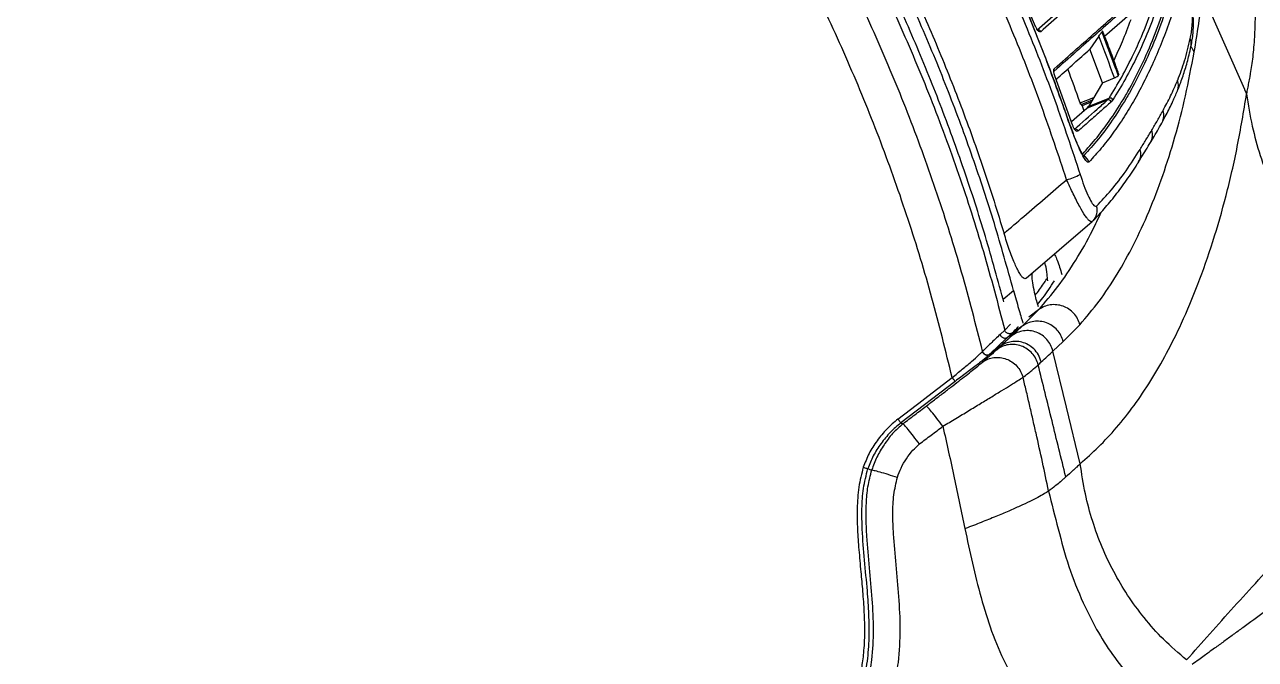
# Model space of a CAD drawing. Extents: x 939 to 1039, y 781 to 934.
# Drawn here: x 951.31 to 964.17, y 810.68 to 817.31 of the extents above; entities that cross this region are included whole.
import ezdxf

# ---------------------------------------------------------------- set-up
doc = ezdxf.new("R2010")
doc.units = 0
doc.header["$MEASUREMENT"] = 0
doc.layers.add('1', color=4, linetype='Continuous')

# ---------------------------------------------------------------- blocks, each defined once
blk = doc.blocks.new('Envoy')
at = {"layer": '1', "color": 3, "linetype": 'Continuous', "lineweight": 25}
for p, q in [((23.217, 18.118), (23.004, 18.621)), ((24.96, 18.454), (25.398, 17.465)), ((23.938, 18.017), (24.2, 18.249)), ((23.878, 18.019), (23.784, 17.881)), ((23.917, 18.069), (23.908, 18.061)), ((23.917, 18.069), (23.918, 18.069)), ((23.915, 17.529), (23.784, 17.881)), ((23.407, 17.648), (23.406, 17.647)), ((24.088, 17.618), (24.087, 17.616)), ((23.607, 17.082), (23.418, 17.604)), ((23.915, 17.529), (23.77, 17.284)), ((23.915, 17.529), (24.041, 17.581)), ((24.08, 17.603), (24.087, 17.616)), ((23.682, 17.322), (23.825, 17.378)), ((23.966, 17.349), (23.984, 17.369)), ((25.4, 17.461), (25.421, 17.414)), ((23.691, 17.305), (23.81, 17.352)), ((23.795, 17.327), (23.702, 17.291)), ((23.702, 17.291), (23.721, 17.236)), ((23.752, 17.263), (23.77, 17.284)), ((24.023, 17.352), (24.006, 17.33)), ((23.117, 15.487), (23.807, 16.079)), ((23.808, 16.079), (23.806, 16.079)), ((23.817, 16.088), (23.808, 16.079)), ((22.877, 15.268), (22.986, 15.358)), ((22.885, 15.24), (22.877, 15.268)), ((23.224, 15.261), (23.242, 15.19)), ((23.075, 14.985), (23.248, 15.157)), ((23.248, 15.157), (23.145, 15.079)), ((22.895, 14.944), (22.847, 14.899)), ((22.895, 14.944), (22.955, 15.006)), ((23.075, 14.985), (22.925, 14.871)), ((22.925, 14.871), (22.973, 14.916)), ((22.968, 14.886), (23.075, 14.985)), ((23.506, 14.826), (23.679, 15.001)), ((23.398, 14.726), (23.506, 14.826)), ((22.375, 14.408), (21.808, 13.975)), ((22.044, 14.218), (22.345, 14.448)), ((21.778, 14.015), (22.042, 14.217)), ((22.042, 14.217), (22.044, 14.218))]:
    blk.add_line(p, q, dxfattribs=at)
at = {"layer": '1', "color": 3, "linetype": 'Continuous', "lineweight": 25, "flags": 128}
for points in [[(23.216, 18.118), (23.216, 18.118), (23.217, 18.118), (23.217, 18.118), (23.217, 18.118), (23.217, 18.118), (23.217, 18.118), (23.217, 18.118), (23.217, 18.118)], [(23.418, 17.605), (23.418, 17.605), (23.418, 17.605), (23.418, 17.605), (23.418, 17.604)], [(23.77, 17.284), (23.782, 17.289), (23.984, 17.369)], [(23.752, 17.263), (23.649, 17.172), (23.592, 17.122)], [(23.966, 17.349), (23.766, 17.268), (23.752, 17.263)], [(23.607, 17.082), (23.607, 17.082), (23.607, 17.082), (23.607, 17.082), (23.607, 17.082)], [(22.844, 14.772), (22.792, 14.733), (22.739, 14.694)], [(23.684, 13.548), (23.541, 14.138), (23.398, 14.726)], [(21.464, 13.496), (21.485, 13.489), (21.505, 13.483)]]:
    blk.add_lwpolyline(points, dxfattribs=at)
at = {"layer": '1', "color": 3, "linetype": 'Continuous', "lineweight": 25}
for centre, radius, start, end in [((23.242, 18.053), 0.0301, 21.6909, 110.9034), ((23.383, 17.666), 0.0296, 326.3421, 21.0733), ((24.561, 17.505), 0.149, 336.9144, 20.7267), ((23.995, 17.341), 0.0305, 20.1028, 111.151), ((23.977, 17.321), 0.0302, 19.0825, 111.1943), ((24.406, 17.189), 0.151, 331.0314, 19.7587), ((23.562, 17.129), 0.00212, 285.2859, 343.4246), ((23.563, 17.128), 0.000657, 42.9438, 95.5117), ((23.631, 17.014), 0.0302, 18.6503, 111.1918), ((24.287, 16.984), 0.151, 328.9707, 19.2574), ((23.659, 16.664), 0.12, 18.2583, 60.333), ((24.165, 16.785), 0.151, 328.2473, 18.8512), ((23.347, 17.215), 0.725, 285.515, 297.5284), ((23.707, 16.196), 0.154, 315.6668, 17.2345)]:
    blk.add_arc(centre, radius, start, end, dxfattribs=at)
for centre, major_axis, ratio, start_param, end_param in [((4.096, 10.391), (20.309, -6.118), 0.998782, 0.639186, 0.661245), ((3.77, 10.295), (20.052, -6.669), 0.997992, 0.661308, 0.67915)]:
    blk.add_ellipse(centre, major_axis=major_axis, ratio=ratio, start_param=start_param, end_param=end_param, dxfattribs=at)
for points, knots in [([(14.189, 28.286), (14.433, 28.143), (14.922, 27.856), (15.632, 27.388), (16.325, 26.894), (17.003, 26.366), (17.665, 25.804), (18.309, 25.21), (18.927, 24.589), (19.513, 23.949), (20.067, 23.291), (20.588, 22.618), (21.081, 21.924), (21.549, 21.204), (21.991, 20.458), (22.405, 19.687), (22.787, 18.899), (23.125, 18.116), (23.426, 17.341), (23.597, 16.829), (23.682, 16.573)], [0, 0, 0, 0, 0.055117, 0.110282, 0.165446, 0.220563, 0.277281, 0.334051, 0.390822, 0.44754, 0.502626, 0.557759, 0.612892, 0.667978, 0.724669, 0.781412, 0.838155, 0.894846, 0.947382, 1, 1, 1, 1]), ([(23.541, 16.517), (23.456, 16.771), (23.287, 17.28), (22.99, 18.043), (22.66, 18.806), (22.293, 19.567), (21.895, 20.313), (21.462, 21.048), (20.995, 21.773), (20.493, 22.484), (19.962, 23.173), (19.407, 23.833), (18.831, 24.464), (18.234, 25.065), (17.614, 25.641), (16.965, 26.196), (16.288, 26.729), (15.581, 27.237), (14.856, 27.718), (14.356, 28.011), (14.106, 28.158)], [0, 0, 0, 0, 0.05254, 0.105163, 0.16025, 0.215385, 0.27052, 0.325608, 0.382294, 0.439032, 0.49577, 0.552457, 0.607575, 0.662741, 0.717907, 0.773025, 0.829743, 0.886512, 0.943282, 1, 1, 1, 1]), ([(22.986, 15.358), (22.921, 15.592), (22.791, 16.06), (22.563, 16.752), (22.31, 17.439), (22.03, 18.119), (21.723, 18.792), (21.38, 19.473), (21, 20.162), (20.578, 20.855), (20.129, 21.53), (19.648, 22.192), (19.134, 22.84), (18.588, 23.472), (18.016, 24.081), (17.399, 24.684), (16.733, 25.279), (16.019, 25.86), (15.273, 26.411), (14.496, 26.929), (13.692, 27.415), (13.138, 27.706), (12.861, 27.852)], [0, 0, 0, 0, 0.04406, 0.088136, 0.132196, 0.176825, 0.22147, 0.266099, 0.314989, 0.363922, 0.412855, 0.461745, 0.51207, 0.562442, 0.612813, 0.663138, 0.718691, 0.774275, 0.829828, 0.886541, 0.943287, 1, 1, 1, 1]), ([(12.506, 27.738), (12.76, 27.611), (13.268, 27.358), (14.007, 26.935), (14.728, 26.483), (15.428, 26), (16.107, 25.486), (16.762, 24.943), (17.393, 24.372), (17.999, 23.774), (18.578, 23.15), (19.128, 22.501), (19.65, 21.828), (20.142, 21.134), (20.604, 20.418), (21.033, 19.683), (21.43, 18.93), (21.793, 18.161), (22.123, 17.376), (22.417, 16.577), (22.678, 15.767), (22.823, 15.219), (22.895, 14.944)], [0, 0, 0, 0, 0.05, 0.1, 0.1500001, 0.2, 0.2500001, 0.3000001, 0.35, 0.4000001, 0.45, 0.5, 0.55, 0.6, 0.6500001, 0.7, 0.75, 0.7999999, 0.85, 0.9, 0.95, 1, 1, 1, 1]), ([(22.877, 15.268), (22.813, 15.502), (22.684, 15.97), (22.458, 16.663), (22.207, 17.351), (21.928, 18.031), (21.623, 18.704), (21.282, 19.385), (20.904, 20.071), (20.487, 20.76), (20.042, 21.431), (19.565, 22.09), (19.056, 22.734), (18.515, 23.363), (17.947, 23.968), (17.331, 24.572), (16.663, 25.17), (15.942, 25.757), (15.189, 26.313), (14.404, 26.835), (13.591, 27.325), (13.031, 27.618), (12.751, 27.764)], [0, 0, 0, 0, 0.04402, 0.088056, 0.132076, 0.176673, 0.221285, 0.265882, 0.314418, 0.362996, 0.411575, 0.460111, 0.510072, 0.560079, 0.610086, 0.660047, 0.716089, 0.772164, 0.828207, 0.88546, 0.942747, 1, 1, 1, 1]), ([(22.663, 14.723), (22.592, 15), (22.452, 15.552), (22.195, 16.367), (21.904, 17.171), (21.578, 17.961), (21.216, 18.736), (20.821, 19.493), (20.391, 20.233), (19.93, 20.952), (19.437, 21.65), (18.913, 22.326), (18.359, 22.977), (17.777, 23.603), (17.168, 24.202), (16.533, 24.774), (15.872, 25.317), (15.188, 25.83), (14.482, 26.312), (13.755, 26.761), (13.01, 27.18), (12.498, 27.431), (12.243, 27.556)], [0, 0, 0, 0, 0.0500232, 0.1000158, 0.1500131, 0.2000126, 0.2500096, 0.3000119, 0.3500095, 0.4000055, 0.4500034, 0.5000008, 0.5500048, 0.6000035, 0.6499993, 0.6999971, 0.7499961, 0.8000107, 0.8500245, 0.9000213, 0.9500167, 1, 1, 1, 1]), ([(13.423, 27.635), (13.71, 27.473), (14.285, 27.147), (15.116, 26.605), (15.928, 26.02), (16.714, 25.388), (17.474, 24.712), (18.15, 24.046), (18.747, 23.399), (19.273, 22.78), (19.774, 22.14), (20.252, 21.475), (20.706, 20.783), (21.135, 20.066), (21.533, 19.331), (21.88, 18.621), (22.18, 17.94), (22.44, 17.288), (22.679, 16.628), (22.818, 16.18), (22.887, 15.956)], [0, 0, 0, 0, 0.064318, 0.128678, 0.192996, 0.258873, 0.324795, 0.390672, 0.443264, 0.495903, 0.548541, 0.601134, 0.655263, 0.709442, 0.763621, 0.817751, 0.863195, 0.90864, 0.95432, 1, 1, 1, 1]), ([(22.345, 14.448), (22.277, 14.726), (22.142, 15.282), (21.891, 16.102), (21.606, 16.911), (21.283, 17.705), (20.925, 18.484), (20.532, 19.246), (20.104, 19.989), (19.643, 20.712), (19.149, 21.414), (18.624, 22.091), (18.068, 22.744), (17.483, 23.372), (16.87, 23.972), (16.231, 24.543), (15.566, 25.084), (14.877, 25.595), (14.165, 26.074), (13.432, 26.519), (12.681, 26.932), (12.166, 27.179), (11.908, 27.302)], [0, 0, 0, 0, 0.050079, 0.100032, 0.150037, 0.200047, 0.250035, 0.300008, 0.349998, 0.400035, 0.450039, 0.500025, 0.550002, 0.599992, 0.65006, 0.700049, 0.75002, 0.800027, 0.850045, 0.900058, 0.95, 1, 1, 1, 1]), ([(23.562, 17.127), (23.479, 17.362), (23.311, 17.833), (23.025, 18.526), (22.716, 19.209), (22.384, 19.877), (22.029, 20.529), (21.653, 21.166), (21.255, 21.792), (20.97, 22.197), (20.828, 22.4)], [0, 0, 0, 0, 0.125699, 0.251587, 0.377281, 0.503144, 0.627034, 0.750923, 0.875461, 1, 1, 1, 1]), ([(23.563, 17.128), (23.541, 17.192), (23.478, 17.374), (23.359, 17.696), (23.203, 18.099), (23.022, 18.531), (22.825, 18.973), (22.613, 19.422), (22.386, 19.872), (22.148, 20.317), (21.899, 20.755), (21.639, 21.188), (21.369, 21.614), (21.11, 22.003), (20.928, 22.264), (20.84, 22.386), (20.829, 22.401)], [0, 0, 0, 0, 0.034269, 0.096786, 0.173042, 0.251622, 0.332473, 0.416939, 0.501533, 0.586157, 0.670705, 0.755343, 0.839942, 0.924574, 0.990382, 1, 1, 1, 1]), ([(24.832, 17.994), (24.836, 18.014), (24.845, 18.054), (24.853, 18.122), (24.856, 18.203), (24.851, 18.304), (24.834, 18.429), (24.801, 18.581), (24.754, 18.752), (24.691, 18.95), (24.61, 19.173), (24.514, 19.415), (24.446, 19.577), (24.411, 19.657)], [0, 0, 0, 0, 0.07805, 0.158069, 0.238152, 0.31789, 0.404327, 0.490654, 0.576374, 0.662264, 0.774504, 0.887251, 1, 1, 1, 1]), ([(24.84, 17.911), (24.843, 17.924), (24.849, 17.953), (24.859, 18.013), (24.865, 18.083), (24.867, 18.158), (24.863, 18.235), (24.855, 18.314), (24.843, 18.395), (24.827, 18.481), (24.806, 18.573), (24.779, 18.674), (24.748, 18.781), (24.711, 18.896), (24.668, 19.021), (24.618, 19.157), (24.559, 19.309), (24.491, 19.477), (24.441, 19.595), (24.414, 19.657)], [0, 0, 0, 0, 0.046387, 0.112511, 0.180326, 0.242328, 0.299253, 0.35198, 0.401445, 0.448584, 0.499027, 0.547369, 0.599076, 0.652743, 0.709589, 0.770974, 0.838696, 0.915561, 1, 1, 1, 1]), ([(23.231, 18.081), (23.378, 18.211), (23.67, 18.469), (24.037, 18.794), (24.257, 18.989), (24.333, 19.056)], [0, 0, 0, 0, 0.396939, 0.7938779, 1, 1, 1, 1]), ([(24.371, 19.039), (24.296, 18.973), (24.075, 18.777), (23.708, 18.452), (23.416, 18.194), (23.27, 18.064)], [0, 0, 0, 0, 0.206122, 0.603061, 1, 1, 1, 1]), ([(25.466, 18.97), (25.476, 18.881), (25.495, 18.703), (25.508, 18.453), (25.511, 18.219), (25.504, 17.998), (25.486, 17.797), (25.467, 17.668), (25.454, 17.594), (25.448, 17.561), (25.442, 17.531), (25.436, 17.5), (25.43, 17.471), (25.425, 17.442), (25.422, 17.423), (25.421, 17.414)], [0, 0, 0, 0, 0.125086, 0.250542, 0.376027, 0.501298, 0.640717, 0.780002, 0.811791, 0.842148, 0.874381, 0.903535, 0.937071, 0.968485, 1, 1, 1, 1]), ([(25.481, 18.838), (25.511, 18.75), (25.578, 18.559), (25.67, 18.277), (25.761, 17.984), (25.847, 17.703), (25.934, 17.42), (26.036, 17.093), (26.157, 16.721), (26.306, 16.305), (26.469, 15.896), (26.596, 15.633), (26.659, 15.502)], [0, 0, 0, 0, 0.07817, 0.171227, 0.250799, 0.33752, 0.41998, 0.501712, 0.62673, 0.751334, 0.875638, 1, 1, 1, 1]), ([(24.457, 18.578), (24.322, 18.458), (24.05, 18.218), (23.7, 17.908), (23.486, 17.719), (23.408, 17.65)], [0, 0, 0, 0, 0.388872, 0.777743, 1, 1, 1, 1]), ([(23.411, 17.677), (23.489, 17.746), (23.703, 17.936), (24.053, 18.245), (24.324, 18.486), (24.46, 18.606)], [0, 0, 0, 0, 0.2222567, 0.6111284, 1, 1, 1, 1]), ([(24.873, 17.85), (24.89, 17.948), (24.923, 18.145), (24.948, 18.351), (24.96, 18.454)], [0, 0, 0, 0, 0.499782, 1, 1, 1, 1]), ([(23.705, 16.785), (23.757, 16.842), (23.86, 16.956), (24.007, 17.156), (24.113, 17.321), (24.22, 17.507), (24.325, 17.71), (24.453, 17.999), (24.527, 18.208), (24.563, 18.308)], [0, 0, 0, 0, 0.1513417, 0.3026835, 0.46124, 0.5008771, 0.6711311, 0.8413855, 1, 1, 1, 1]), ([(24.578, 18.293), (24.542, 18.192), (24.467, 17.983), (24.34, 17.694), (24.234, 17.491), (24.127, 17.305), (24.021, 17.139), (23.874, 16.939), (23.771, 16.825), (23.719, 16.769)], [0, 0, 0, 0, 0.158614, 0.328868, 0.499122, 0.538759, 0.697316, 0.848658, 1, 1, 1, 1]), ([(23.984, 17.369), (24.028, 17.441), (24.117, 17.583), (24.245, 17.839), (24.339, 18.042), (24.458, 18.366), (24.458, 18.366), (24.458, 18.366)], [0, 0, 0, 0, 0.25013, 0.500351, 0.750131, 0.999999, 1, 1, 1, 1]), ([(24.498, 18.349), (24.463, 18.255), (24.395, 18.068), (24.28, 17.81), (24.157, 17.569), (24.068, 17.424), (24.023, 17.352)], [0, 0, 0, 0, 0.249782, 0.499651, 0.74978, 1, 1, 1, 1]), ([(24.637, 18.231), (24.609, 18.151), (24.552, 17.992), (24.459, 17.768), (24.359, 17.557), (24.254, 17.358), (24.142, 17.173), (24.025, 17.001), (23.903, 16.843), (23.817, 16.749), (23.774, 16.702)], [0, 0, 0, 0, 0.124699, 0.249398, 0.374218, 0.499038, 0.624201, 0.749397, 0.874682, 1, 1, 1, 1]), ([(24.21, 18.189), (24.181, 18.111), (24.125, 17.963), (24.063, 17.828), (24.033, 17.765)], [0, 0, 0, 0, 0.529576, 1, 1, 1, 1]), ([(23.27, 18.064), (23.264, 18.062), (23.257, 18.06), (23.241, 18.075), (23.233, 18.086), (23.225, 18.1), (23.22, 18.111), (23.217, 18.117), (23.217, 18.118)], [0, 0, 0, 0, 0.523936, 0.669999, 0.816883, 0.900607, 0.985157, 1, 1, 1, 1]), ([(23.878, 18.019), (23.881, 18.024), (23.888, 18.034), (23.897, 18.047), (23.904, 18.056), (23.907, 18.06), (23.908, 18.061), (23.908, 18.061)], [0, 0, 0, 0, 0.305371, 0.545952, 0.745223, 0.94555, 1, 1, 1, 1]), ([(23.908, 18.061), (23.918, 18.036), (23.966, 17.912), (24.023, 17.759), (24.07, 17.631), (24.08, 17.603)], [0, 0, 0, 0, 0.163092, 0.815478, 1, 1, 1, 1]), ([(24.089, 17.614), (24.075, 17.653), (24.019, 17.806), (23.961, 17.958), (23.917, 18.073)], [0, 0, 0, 0, 0.250029, 1, 1, 1, 1]), ([(24.087, 17.616), (24.078, 17.641), (24.033, 17.766), (23.976, 17.917), (23.928, 18.043), (23.917, 18.069)], [0, 0, 0, 0, 0.165038, 0.825214, 1, 1, 1, 1]), ([(23.431, 17.568), (23.438, 17.574), (23.556, 17.678), (23.673, 17.782), (23.784, 17.881)], [0, 0, 0, 0, 0.056359, 1, 1, 1, 1]), ([(24.699, 17.447), (24.699, 17.449), (24.71, 17.475), (24.74, 17.55), (24.78, 17.671), (24.816, 17.797), (24.833, 17.881), (24.839, 17.911)], [0, 0, 0, 0, 0.009449, 0.205936, 0.516177, 0.827138, 1, 1, 1, 1]), ([(24.701, 17.558), (24.726, 17.623), (24.776, 17.754), (24.814, 17.914), (24.832, 17.994)], [0, 0, 0, 0, 0.499507, 1, 1, 1, 1]), ([(24.84, 17.911), (24.842, 17.924), (24.846, 17.952), (24.837, 17.98), (24.832, 17.994)], [0, 0, 0, 0, 0.462318, 1, 1, 1, 1]), ([(24.873, 17.85), (24.865, 17.869), (24.856, 17.891), (24.84, 17.908), (24.838, 17.91)], [0, 0, 0, 0, 0.883205, 1, 1, 1, 1]), ([(23.679, 15.001), (23.747, 15.081), (23.882, 15.239), (24.07, 15.523), (24.244, 15.836), (24.404, 16.182), (24.548, 16.557), (24.675, 16.961), (24.786, 17.389), (24.844, 17.697), (24.873, 17.85)], [0, 0, 0, 0, 0.12713, 0.253641, 0.379563, 0.504891, 0.629615, 0.753719, 0.877186, 1, 1, 1, 1]), ([(23.418, 17.604), (23.416, 17.611), (23.411, 17.623), (23.407, 17.64), (23.405, 17.657), (23.406, 17.67), (23.409, 17.675), (23.411, 17.677)], [0, 0, 0, 0, 0.1388232, 0.2778823, 0.4402054, 0.7048925, 1, 1, 1, 1]), ([(24.08, 17.603), (24.079, 17.602), (24.077, 17.599), (24.07, 17.594), (24.059, 17.589), (24.049, 17.584), (24.043, 17.582), (24.041, 17.581)], [0, 0, 0, 0, 0.225258, 0.450521, 0.675912, 0.900782, 1, 1, 1, 1]), ([(24.548, 17.24), (24.575, 17.29), (24.615, 17.365), (24.665, 17.473), (24.689, 17.529), (24.701, 17.558)], [0, 0, 0, 0, 0.499902, 0.749938, 1, 1, 1, 1]), ([(23.684, 13.548), (23.747, 13.605), (23.876, 13.721), (24.064, 13.921), (24.247, 14.153), (24.422, 14.413), (24.587, 14.7), (24.753, 15.034), (24.916, 15.421), (25.072, 15.866), (25.21, 16.347), (25.329, 16.86), (25.39, 17.229), (25.421, 17.414)], [0, 0, 0, 0, 0.080536, 0.163435, 0.246998, 0.33035, 0.4137, 0.497054, 0.597094, 0.697283, 0.797785, 0.898562, 1, 1, 1, 1]), ([(24.539, 17.117), (24.553, 17.144), (24.591, 17.213), (24.646, 17.324), (24.682, 17.41), (24.698, 17.447)], [0, 0, 0, 0, 0.258621, 0.683746, 1, 1, 1, 1]), ([(25.398, 17.465), (25.398, 17.465), (25.399, 17.463), (25.4, 17.462), (25.4, 17.461)], [0, 0, 0, 0, 0.499648, 1, 1, 1, 1]), ([(25.421, 17.414), (25.438, 17.302), (25.473, 17.085), (25.558, 16.774), (25.679, 16.439), (25.85, 16.078), (26.055, 15.734), (26.257, 15.444), (26.449, 15.2), (26.661, 14.96), (26.898, 14.729), (27.162, 14.505), (27.358, 14.375), (27.459, 14.309)], [0, 0, 0, 0, 0.091201, 0.176098, 0.256937, 0.374368, 0.491053, 0.569947, 0.650477, 0.733171, 0.818547, 0.907214, 1, 1, 1, 1]), ([(23.62, 17.043), (23.7, 17.114), (23.816, 17.216), (23.931, 17.318), (23.966, 17.349)], [0, 0, 0, 0, 0.695171, 1, 1, 1, 1]), ([(24.006, 17.33), (23.971, 17.299), (23.9, 17.237), (23.785, 17.135), (23.704, 17.064), (23.659, 17.024)], [0, 0, 0, 0, 0.3048292, 0.6096583, 1, 1, 1, 1]), ([(23.691, 17.305), (23.691, 17.305), (23.69, 17.305), (23.689, 17.307), (23.686, 17.31), (23.684, 17.316), (23.683, 17.32), (23.682, 17.322)], [0, 0, 0, 0, 0.121887, 0.345159, 0.56867, 0.792423, 1, 1, 1, 1]), ([(23.702, 17.291), (23.701, 17.293), (23.7, 17.297), (23.697, 17.302), (23.695, 17.305), (23.694, 17.306), (23.694, 17.306)], [0, 0, 0, 0, 0.283827, 0.567616, 0.851559, 1, 1, 1, 1]), ([(24.43, 17.034), (24.44, 17.051), (24.46, 17.085), (24.5, 17.153), (24.529, 17.205), (24.548, 17.24)], [0, 0, 0, 0, 0.250886, 0.501773, 1, 1, 1, 1]), ([(23.774, 16.702), (23.769, 16.7), (23.76, 16.696), (23.735, 16.724), (23.706, 16.773), (23.677, 16.833), (23.647, 16.9), (23.615, 16.981), (23.585, 17.06), (23.568, 17.11), (23.562, 17.127)], [0, 0, 0, 0, 0.11451, 0.25231, 0.400192, 0.511997, 0.623961, 0.771871, 0.919887, 1, 1, 1, 1]), ([(23.723, 16.757), (23.723, 16.757), (23.724, 16.756), (23.72, 16.76), (23.712, 16.773), (23.699, 16.796), (23.682, 16.83), (23.661, 16.875), (23.637, 16.932), (23.61, 16.999), (23.586, 17.066), (23.57, 17.11), (23.564, 17.128)], [0, 0, 0, 0, 0.004128, 0.063859, 0.137521, 0.223907, 0.328246, 0.447316, 0.581357, 0.729323, 0.888204, 1, 1, 1, 1]), ([(24.417, 16.907), (24.426, 16.921), (24.465, 16.987), (24.507, 17.059), (24.537, 17.113), (24.538, 17.115)], [0, 0, 0, 0, 0.2189048, 0.9723959, 1, 1, 1, 1]), ([(23.659, 17.024), (23.653, 17.022), (23.645, 17.019), (23.63, 17.036), (23.622, 17.048), (23.614, 17.063), (23.609, 17.074), (23.607, 17.08), (23.607, 17.082)], [0, 0, 0, 0, 0.516861, 0.665443, 0.814817, 0.898171, 0.982387, 1, 1, 1, 1]), ([(24.308, 16.834), (24.319, 16.85), (24.339, 16.884), (24.379, 16.95), (24.41, 17.001), (24.43, 17.034)], [0, 0, 0, 0, 0.250211, 0.500422, 1, 1, 1, 1]), ([(24.294, 16.706), (24.303, 16.72), (24.344, 16.787), (24.385, 16.854), (24.416, 16.906)], [0, 0, 0, 0, 0.218787, 1, 1, 1, 1]), ([(23.854, 16.241), (23.905, 16.296), (24.011, 16.409), (24.163, 16.606), (24.26, 16.758), (24.308, 16.834)], [0, 0, 0, 0, 0.318223, 0.659039, 1, 1, 1, 1]), ([(23.828, 16.099), (23.862, 16.136), (23.939, 16.217), (24.053, 16.355), (24.168, 16.511), (24.249, 16.633), (24.289, 16.697), (24.294, 16.705)], [0, 0, 0, 0, 0.209435, 0.460069, 0.711992, 0.965345, 1, 1, 1, 1]), ([(22.887, 15.956), (22.956, 16.015), (23.174, 16.202), (23.392, 16.389), (23.541, 16.517)], [0, 0, 0, 0, 0.31485, 1, 1, 1, 1]), ([(23.806, 16.079), (23.803, 16.077), (23.797, 16.074), (23.781, 16.084), (23.761, 16.106), (23.728, 16.15), (23.678, 16.233), (23.61, 16.365), (23.564, 16.467), (23.541, 16.517)], [0, 0, 0, 0, 0.089825, 0.191103, 0.292858, 0.394615, 0.593628, 0.798648, 1, 1, 1, 1]), ([(23.682, 16.573), (23.695, 16.533), (23.721, 16.455), (23.762, 16.354), (23.801, 16.278), (23.834, 16.235), (23.847, 16.239), (23.854, 16.241)], [0, 0, 0, 0, 0.204178, 0.40902, 0.604832, 0.802628, 1, 1, 1, 1]), ([(23.248, 15.157), (23.316, 15.236), (23.451, 15.392), (23.638, 15.673), (23.789, 15.933), (23.872, 16.114), (23.901, 16.178)], [0, 0, 0, 0, 0.282734, 0.56407, 0.844067, 1, 1, 1, 1]), ([(23.116, 15.487), (23.112, 15.485), (23.104, 15.479), (23.087, 15.488), (23.067, 15.51), (23.045, 15.545), (23.021, 15.591), (22.995, 15.647), (22.969, 15.714), (22.941, 15.789), (22.914, 15.87), (22.896, 15.928), (22.887, 15.956)], [0, 0, 0, 0, 0.088919, 0.187523, 0.286232, 0.384951, 0.482579, 0.580238, 0.682986, 0.785774, 0.892871, 1, 1, 1, 1]), ([(23.414, 15.742), (23.421, 15.725), (23.437, 15.689), (23.461, 15.622), (23.48, 15.566), (23.489, 15.533), (23.491, 15.526)], [0, 0, 0, 0, 0.270249, 0.5994744, 0.9181779, 1, 1, 1, 1]), ([(23.343, 15.46), (23.341, 15.482), (23.336, 15.542), (23.325, 15.614), (23.314, 15.644), (23.311, 15.653)], [0, 0, 0, 0, 0.2916641, 0.7740101, 1, 1, 1, 1]), ([(23.224, 15.261), (23.216, 15.296), (23.199, 15.366), (23.183, 15.462), (23.178, 15.519), (23.18, 15.538), (23.18, 15.541)], [0, 0, 0, 0, 0.322847, 0.646437, 0.947453, 1, 1, 1, 1]), ([(23.213, 15.31), (23.243, 15.348), (23.284, 15.401), (23.322, 15.463), (23.333, 15.48)], [0, 0, 0, 0, 0.719433, 1, 1, 1, 1]), ([(23.236, 15.213), (23.255, 15.235), (23.317, 15.309), (23.374, 15.398), (23.413, 15.46)], [0, 0, 0, 0, 0.305013, 1, 1, 1, 1]), ([(22.986, 15.358), (23.004, 15.294), (23.036, 15.177), (23.069, 15.067), (23.085, 15.017)], [0, 0, 0, 0, 0.5432519, 1, 1, 1, 1]), ([(23.679, 15.001), (23.672, 15.022), (23.658, 15.065), (23.617, 15.121), (23.565, 15.166), (23.504, 15.197), (23.438, 15.212), (23.37, 15.211), (23.305, 15.194), (23.267, 15.169), (23.248, 15.157)], [0, 0, 0, 0, 0.124997, 0.2499996, 0.3749993, 0.4999993, 0.6249989, 0.7499964, 0.8749983, 1, 1, 1, 1]), ([(22.973, 14.916), (22.969, 14.914), (22.963, 14.91), (22.951, 14.907), (22.939, 14.906), (22.927, 14.909), (22.915, 14.915), (22.906, 14.923), (22.899, 14.933), (22.896, 14.94), (22.895, 14.944)], [0, 0, 0, 0, 0.125015, 0.249998, 0.375012, 0.500007, 0.625003, 0.750005, 0.87501, 1, 1, 1, 1]), ([(23.398, 14.726), (23.391, 14.748), (23.377, 14.791), (23.337, 14.848), (23.286, 14.893), (23.225, 14.925), (23.158, 14.941), (23.09, 14.939), (23.024, 14.922), (22.986, 14.898), (22.968, 14.886)], [0, 0, 0, 0, 0.125, 0.250002, 0.374999, 0.499999, 0.624996, 0.749995, 0.874997, 1, 1, 1, 1]), ([(22.973, 14.916), (22.993, 14.936), (23.015, 14.957), (23.036, 14.979), (23.037, 14.98)], [0, 0, 0, 0, 0.966444, 1, 1, 1, 1]), ([(23.506, 14.826), (23.499, 14.847), (23.485, 14.891), (23.444, 14.947), (23.393, 14.992), (23.332, 15.024), (23.265, 15.039), (23.197, 15.038), (23.131, 15.021), (23.094, 14.997), (23.075, 14.985)], [0, 0, 0, 0, 0.124998, 0.25, 0.375, 0.499998, 0.624997, 0.749997, 0.874999, 1, 1, 1, 1]), ([(22.847, 14.899), (22.812, 14.867), (22.744, 14.803), (22.69, 14.75), (22.663, 14.723)], [0, 0, 0, 0, 0.500537, 1, 1, 1, 1]), ([(22.741, 14.695), (22.768, 14.722), (22.822, 14.775), (22.891, 14.839), (22.925, 14.871)], [0, 0, 0, 0, 0.499464, 1, 1, 1, 1]), ([(23.244, 14.581), (23.237, 14.603), (23.223, 14.647), (23.183, 14.703), (23.131, 14.749), (23.069, 14.781), (23.002, 14.796), (22.934, 14.795), (22.867, 14.777), (22.83, 14.752), (22.811, 14.74)], [0, 0, 0, 0, 0.125001, 0.250001, 0.375001, 0.500002, 0.625, 0.750001, 0.875001, 1, 1, 1, 1]), ([(22.968, 14.886), (22.947, 14.867), (22.906, 14.829), (22.865, 14.791), (22.844, 14.772)], [0, 0, 0, 0, 0.494325, 1, 1, 1, 1]), ([(23.275, 14.612), (23.267, 14.638), (23.25, 14.688), (23.201, 14.749), (23.141, 14.794), (23.076, 14.82), (23.01, 14.829), (22.947, 14.822), (22.891, 14.803), (22.859, 14.783), (22.844, 14.772)], [0, 0, 0, 0, 0.147516, 0.28861, 0.423275, 0.551504, 0.673298, 0.788648, 0.89755, 1, 1, 1, 1]), ([(22.847, 14.899), (22.848, 14.895), (22.851, 14.887), (22.858, 14.877), (22.867, 14.869), (22.879, 14.864), (22.891, 14.861), (22.903, 14.861), (22.915, 14.865), (22.921, 14.869), (22.925, 14.871)], [0, 0, 0, 0, 0.125003, 0.249988, 0.375005, 0.500002, 0.625013, 0.750015, 0.875014, 1, 1, 1, 1]), ([(22.345, 14.448), (22.381, 14.478), (22.452, 14.537), (22.551, 14.618), (22.614, 14.675), (22.648, 14.709), (22.657, 14.717), (22.661, 14.722)], [0, 0, 0, 0, 0.24485, 0.49183, 0.741708, 0.86973, 1, 1, 1, 1]), ([(22.739, 14.694), (22.735, 14.689), (22.725, 14.68), (22.695, 14.654), (22.656, 14.621), (22.593, 14.572), (22.499, 14.501), (22.416, 14.439), (22.375, 14.408)], [0, 0, 0, 0, 0.13056, 0.259343, 0.38645, 0.512098, 0.758279, 1, 1, 1, 1]), ([(22.663, 14.723), (22.662, 14.723), (22.662, 14.723), (22.661, 14.722), (22.661, 14.722)], [0, 0, 0, 0, 0.499798, 1, 1, 1, 1]), ([(22.661, 14.722), (22.662, 14.718), (22.665, 14.71), (22.672, 14.7), (22.682, 14.692), (22.693, 14.686), (22.705, 14.684), (22.717, 14.684), (22.729, 14.687), (22.736, 14.691), (22.739, 14.694)], [0, 0, 0, 0, 0.125005, 0.250003, 0.375007, 0.500013, 0.624995, 0.749991, 0.875003, 1, 1, 1, 1]), ([(22.811, 14.74), (22.792, 14.722), (22.753, 14.687), (22.693, 14.636), (22.663, 14.61)], [0, 0, 0, 0, 0.503496, 1, 1, 1, 1]), ([(22.663, 14.723), (22.664, 14.72), (22.666, 14.712), (22.674, 14.702), (22.683, 14.693), (22.694, 14.688), (22.706, 14.685), (22.719, 14.685), (22.731, 14.689), (22.738, 14.693), (22.741, 14.695)], [0, 0, 0, 0, 0.124999, 0.249999, 0.374993, 0.500009, 0.625009, 0.750004, 0.875002, 1, 1, 1, 1]), ([(22.663, 14.61), (22.681, 14.622), (22.717, 14.645), (22.78, 14.66), (22.846, 14.661), (22.911, 14.645), (22.971, 14.614), (23.022, 14.57), (23.062, 14.515), (23.078, 14.473), (23.085, 14.452)], [0, 0, 0, 0, 0.125, 0.25, 0.375001, 0.499997, 0.624999, 0.749996, 0.874997, 1, 1, 1, 1]), ([(22.739, 14.694), (22.74, 14.694), (22.74, 14.694), (22.741, 14.695), (22.741, 14.695)], [0, 0, 0, 0, 0.499841, 1, 1, 1, 1]), ([(22.844, 14.772), (22.838, 14.767), (22.827, 14.756), (22.816, 14.745), (22.811, 14.74)], [0, 0, 0, 0, 0.5096787, 1, 1, 1, 1]), ([(23.275, 14.612), (23.296, 14.631), (23.337, 14.669), (23.378, 14.707), (23.398, 14.726)], [0, 0, 0, 0, 0.505337, 1, 1, 1, 1]), ([(22.076, 14.152), (22.108, 14.176), (22.171, 14.225), (22.264, 14.296), (22.353, 14.364), (22.435, 14.428), (22.509, 14.487), (22.574, 14.538), (22.628, 14.581), (22.651, 14.601), (22.663, 14.61)], [0, 0, 0, 0, 0.12471, 0.249494, 0.374208, 0.498201, 0.622254, 0.746989, 0.873016, 1, 1, 1, 1]), ([(23.085, 14.452), (23.118, 14.476), (23.182, 14.526), (23.223, 14.563), (23.244, 14.581)], [0, 0, 0, 0, 0.503337, 1, 1, 1, 1]), ([(23.244, 14.581), (23.249, 14.587), (23.259, 14.597), (23.27, 14.607), (23.275, 14.612)], [0, 0, 0, 0, 0.495522, 1, 1, 1, 1]), ([(23.532, 13.409), (23.484, 13.604), (23.388, 13.995), (23.292, 14.386), (23.244, 14.581)], [0, 0, 0, 0, 0.4998994, 1, 1, 1, 1]), ([(22.248, 13.939), (22.293, 13.967), (22.384, 14.021), (22.516, 14.101), (22.643, 14.178), (22.76, 14.25), (22.866, 14.315), (22.958, 14.372), (23.035, 14.419), (23.068, 14.441), (23.085, 14.452)], [0, 0, 0, 0, 0.123048, 0.246347, 0.369904, 0.493246, 0.617311, 0.742853, 0.870528, 1, 1, 1, 1]), ([(22.345, 14.448), (22.349, 14.443), (22.357, 14.433), (22.367, 14.42), (22.374, 14.41), (22.375, 14.409), (22.375, 14.408)], [0, 0, 0, 0, 0.250001, 0.499997, 0.75, 1, 1, 1, 1]), ([(23.352, 13.262), (23.331, 13.363), (23.289, 13.564), (23.233, 13.816), (23.187, 14.017), (23.153, 14.166), (23.119, 14.311), (23.096, 14.405), (23.085, 14.452)], [0, 0, 0, 0, 0.252868, 0.5068107, 0.6339564, 0.7598332, 0.8829702, 1, 1, 1, 1]), ([(24.794, 11.496), (24.875, 11.587), (25.039, 11.772), (25.288, 12.051), (25.544, 12.332), (25.803, 12.612), (26.087, 12.916), (26.399, 13.245), (26.743, 13.6), (27.094, 13.956), (27.337, 14.191), (27.459, 14.309)], [0, 0, 0, 0, 0.096764, 0.196883, 0.297009, 0.397028, 0.497053, 0.622119, 0.74749, 0.873341, 1, 1, 1, 1]), ([(21.832, 13.966), (21.872, 13.997), (21.954, 14.059), (22.035, 14.121), (22.076, 14.152)], [0, 0, 0, 0, 0.500089, 1, 1, 1, 1]), ([(22.248, 13.939), (22.226, 13.968), (22.183, 14.024), (22.127, 14.094), (22.087, 14.143), (22.079, 14.149), (22.076, 14.152)], [0, 0, 0, 0, 0.2500065, 0.4999986, 0.7499922, 1, 1, 1, 1]), ([(21.778, 14.015), (21.738, 13.981), (21.659, 13.913), (21.559, 13.79), (21.473, 13.657), (21.435, 13.559), (21.416, 13.511)], [0, 0, 0, 0, 0.246656, 0.499672, 0.75275, 1, 1, 1, 1]), ([(21.808, 13.975), (21.771, 13.943), (21.695, 13.878), (21.6, 13.76), (21.517, 13.634), (21.482, 13.541), (21.464, 13.496)], [0, 0, 0, 0, 0.246004, 0.501025, 0.755471, 1, 1, 1, 1]), ([(21.832, 13.966), (21.794, 13.933), (21.719, 13.867), (21.631, 13.747), (21.556, 13.62), (21.522, 13.528), (21.505, 13.483)], [0, 0, 0, 0, 0.252913, 0.504821, 0.754515, 1, 1, 1, 1]), ([(21.808, 13.975), (21.808, 13.975), (21.807, 13.977), (21.799, 13.986), (21.79, 13.999), (21.782, 14.009), (21.778, 14.015)], [0, 0, 0, 0, 0.250005, 0.499993, 0.749991, 1, 1, 1, 1]), ([(21.808, 13.975), (21.812, 13.974), (21.819, 13.971), (21.827, 13.968), (21.832, 13.966)], [0, 0, 0, 0, 0.500003, 1, 1, 1, 1]), ([(22.004, 13.754), (21.982, 13.782), (21.939, 13.838), (21.883, 13.908), (21.843, 13.957), (21.835, 13.963), (21.832, 13.966)], [0, 0, 0, 0, 0.250008, 0.500001, 0.749994, 1, 1, 1, 1]), ([(22.004, 13.754), (22.044, 13.785), (22.126, 13.847), (22.207, 13.908), (22.248, 13.939)], [0, 0, 0, 0, 0.500105, 1, 1, 1, 1]), ([(22.248, 13.939), (22.288, 13.76), (22.367, 13.404), (22.441, 13.047), (22.478, 12.869)], [0, 0, 0, 0, 0.504114, 1, 1, 1, 1]), ([(21.773, 13.407), (21.785, 13.439), (21.81, 13.507), (21.866, 13.6), (21.928, 13.687), (21.98, 13.732), (22.004, 13.754)], [0, 0, 0, 0, 0.244712, 0.511601, 0.773814, 1, 1, 1, 1]), ([(21.416, 13.511), (21.399, 13.442), (21.363, 13.301), (21.35, 13.081), (21.354, 12.863), (21.37, 12.642), (21.39, 12.426), (21.41, 12.209), (21.425, 11.997), (21.431, 11.782), (21.422, 11.585), (21.399, 11.409), (21.364, 11.252), (21.315, 11.102), (21.268, 11.006), (21.245, 10.959)], [0, 0, 0, 0, 0.082256, 0.168713, 0.253745, 0.335403, 0.425252, 0.504525, 0.588667, 0.671435, 0.753433, 0.817002, 0.876955, 0.939218, 1, 1, 1, 1]), ([(21.416, 13.511), (21.422, 13.509), (21.435, 13.505), (21.45, 13.5), (21.461, 13.497), (21.463, 13.496), (21.464, 13.496)], [0, 0, 0, 0, 0.249985, 0.499997, 0.74999, 1, 1, 1, 1]), ([(23.684, 13.548), (23.671, 13.536), (23.65, 13.516), (23.625, 13.494), (23.613, 13.482), (23.609, 13.479), (23.582, 13.455), (23.557, 13.432), (23.532, 13.409)], [0, 0, 0, 0, 0.24515, 0.426584, 0.476704, 0.491614, 0.499757, 1, 1, 1, 1]), ([(24.794, 11.496), (24.712, 11.566), (24.553, 11.702), (24.349, 11.933), (24.176, 12.17), (24.029, 12.417), (23.907, 12.675), (23.808, 12.947), (23.729, 13.239), (23.699, 13.443), (23.684, 13.548)], [0, 0, 0, 0, 0.134656, 0.261685, 0.383576, 0.502561, 0.620897, 0.741122, 0.86626, 1, 1, 1, 1]), ([(27.692, 13.517), (27.621, 13.465), (27.481, 13.363), (27.273, 13.211), (27.068, 13.062), (26.864, 12.913), (26.663, 12.767), (26.463, 12.621), (26.265, 12.477), (26.057, 12.326), (25.839, 12.167), (25.61, 12), (25.424, 11.864), (25.282, 11.761), (25.184, 11.689), (25.099, 11.628), (25.031, 11.578), (24.976, 11.538), (24.918, 11.496), (24.876, 11.465), (24.854, 11.449)], [0, 0, 0, 0, 0.071658, 0.140289, 0.210902, 0.280128, 0.349707, 0.418871, 0.489715, 0.558291, 0.63984, 0.7234, 0.806269, 0.842436, 0.878507, 0.914116, 0.936045, 0.953901, 0.975075, 1, 1, 1, 1]), ([(21.289, 10.936), (21.313, 10.985), (21.362, 11.084), (21.422, 11.267), (21.464, 11.482), (21.481, 11.728), (21.477, 11.973), (21.458, 12.244), (21.429, 12.539), (21.405, 12.826), (21.4, 13.076), (21.412, 13.29), (21.447, 13.427), (21.464, 13.496)], [0, 0, 0, 0, 0.063543, 0.126939, 0.221783, 0.3164, 0.410715, 0.504701, 0.629567, 0.753925, 0.836487, 0.918547, 1, 1, 1, 1]), ([(21.329, 10.914), (21.358, 10.975), (21.418, 11.097), (21.474, 11.294), (21.515, 11.533), (21.528, 11.814), (21.512, 12.135), (21.481, 12.461), (21.456, 12.736), (21.445, 12.961), (21.446, 13.133), (21.461, 13.31), (21.49, 13.425), (21.505, 13.483)], [0, 0, 0, 0, 0.077709, 0.15595, 0.235149, 0.355864, 0.479137, 0.604679, 0.732441, 0.797162, 0.863405, 0.930888, 1, 1, 1, 1]), ([(21.505, 13.483), (21.511, 13.482), (21.521, 13.481), (21.584, 13.464), (21.671, 13.438), (21.739, 13.417), (21.773, 13.407)], [0, 0, 0, 0, 0.250007, 0.500003, 0.749995, 1, 1, 1, 1]), ([(21.575, 10.789), (21.61, 10.861), (21.68, 11.005), (21.746, 11.236), (21.793, 11.507), (21.808, 11.816), (21.791, 12.156), (21.76, 12.488), (21.733, 12.776), (21.723, 13.02), (21.729, 13.22), (21.759, 13.346), (21.773, 13.407)], [0, 0, 0, 0, 0.090495, 0.180336, 0.269162, 0.400142, 0.528155, 0.65352, 0.775571, 0.854222, 0.929587, 1, 1, 1, 1]), ([(23.532, 13.409), (23.523, 13.401), (23.506, 13.385), (23.487, 13.369), (23.477, 13.36)], [0, 0, 0, 0, 0.496793, 1, 1, 1, 1]), ([(23.352, 13.262), (23.338, 13.252), (23.309, 13.233), (23.241, 13.196), (23.157, 13.154), (23.055, 13.105), (22.936, 13.052), (22.8, 12.995), (22.648, 12.933), (22.539, 12.892), (22.483, 12.871)], [0, 0, 0, 0, 0.119715, 0.237691, 0.35584, 0.475768, 0.598928, 0.726643, 0.860094, 1, 1, 1, 1]), ([(23.477, 13.36), (23.46, 13.346), (23.426, 13.317), (23.377, 13.28), (23.352, 13.262)], [0, 0, 0, 0, 0.5032526, 1, 1, 1, 1]), ([(23.352, 13.262), (23.385, 13.13), (23.452, 12.866), (23.557, 12.47), (23.697, 12.121), (23.85, 11.813), (24.015, 11.549), (24.211, 11.305), (24.371, 11.172), (24.451, 11.105)], [0, 0, 0, 0, 0.165441, 0.330968, 0.49684, 0.622163, 0.748032, 0.874039, 1, 1, 1, 1]), ([(22.483, 12.871), (22.482, 12.871), (22.48, 12.87), (22.479, 12.87), (22.478, 12.869)], [0, 0, 0, 0, 0.500089, 1, 1, 1, 1]), ([(22.478, 12.869), (22.503, 12.748), (22.554, 12.507), (22.644, 12.149), (22.752, 11.796), (22.878, 11.492), (23.018, 11.242), (23.161, 11.043), (23.351, 10.83), (23.59, 10.609), (23.781, 10.457), (23.876, 10.38)], [0, 0, 0, 0, 0.125961, 0.251344, 0.376574, 0.502035, 0.585331, 0.668301, 0.751264, 0.87573, 1, 1, 1, 1])]:
    blk.add_open_spline(points, degree=3, knots=knots, dxfattribs=at)

msp = doc.modelspace()

# ---------------------------------------------------------------- block references
at = {"layer": '1'}
msp.add_blockref('Envoy', (938.654, 799.174), dxfattribs=at)

doc.saveas('drawing.dxf')
